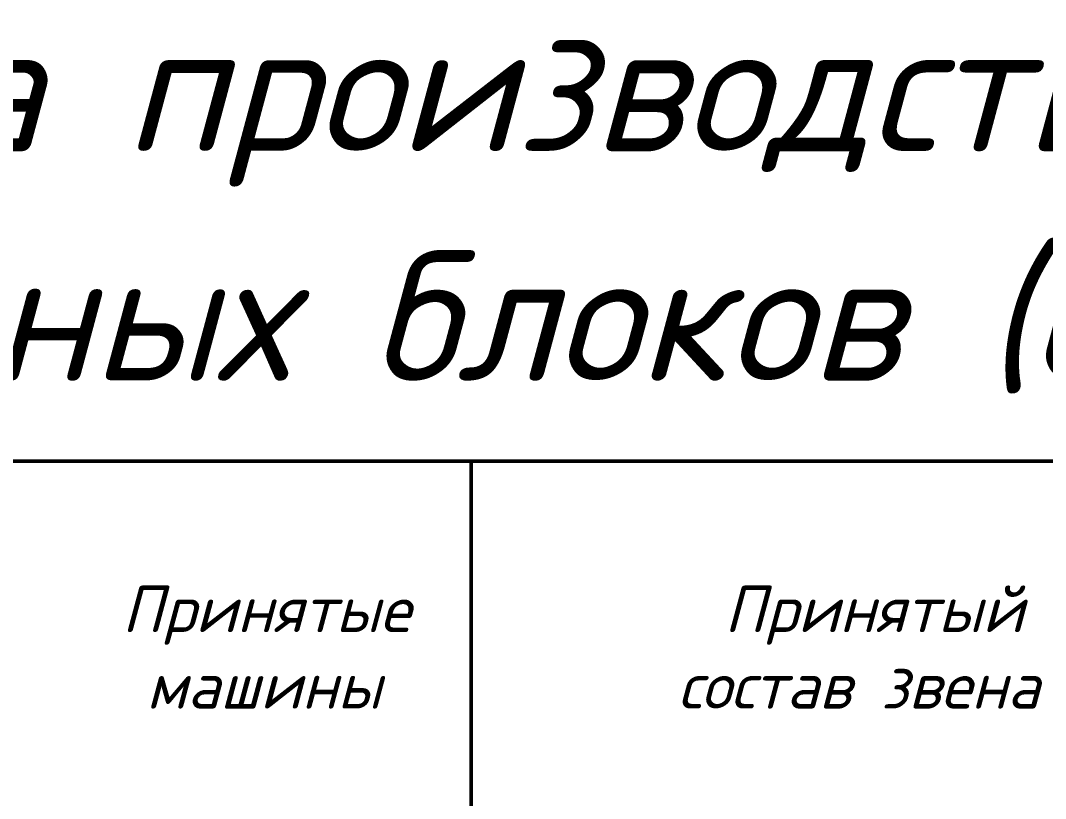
# Model space of a CAD drawing. Header units: millimetres. Extents: x 2279 to 5236, y 896 to 2828.
# Drawn here: x 4491.4 to 4546.7, y 2172.7 to 2214.6 of the extents above; entities that cross this region are included whole.
import ezdxf

# ---------------------------------------------------------------- set-up
doc = ezdxf.new("R2010")
doc.units = ezdxf.units.MM
doc.layers.add('PDF _!!ТОНКАЯ', color=7, linetype='Continuous')
doc.layers.add('PDF _Текст', color=7, linetype='Continuous')
doc.styles.add('PDF ISOCPEUR Italic', font='isocpeui.ttf')

msp = doc.modelspace()

# ---------------------------------------------------------------- linework, layer by layer
at = {"layer": 'PDF _!!ТОНКАЯ', "lineweight": 50}
for points in [[(4637.74, 2049.083), (4340.762, 2049.083), (4340.762, 2190.862), (4637.74, 2190.862), (4637.74, 2160.889), (4340.762, 2160.889)], [(4515.732, 2190.862), (4515.732, 2049.083)]]:
    msp.add_lwpolyline(points, dxfattribs=at)

# ---------------------------------------------------------------- texts
at = {"layer": 'PDF _Текст', "attachment_point": 7, "style": 'PDF ISOCPEUR Italic'}
for s, insert, char_height in [('Календарный график на производство работ по кладке стен', (4382.25, 2205.655), 6.99972), ('из керамзитобетонных блоков (объем - 26,9 м³)', (4405.788, 2193.293), 6.99972), ('Принятые', (4496.893, 2180.968), 2.4999), ('Принятый', (4529.363, 2180.968), 2.4999), ('машины', (4498.205, 2177.527), 2.4999), ('состав звена', (4526.866, 2177.527), 2.4999)]:
    msp.add_mtext(s, dxfattribs=dict(at, insert=insert, char_height=char_height))

doc.saveas('drawing.dxf')
